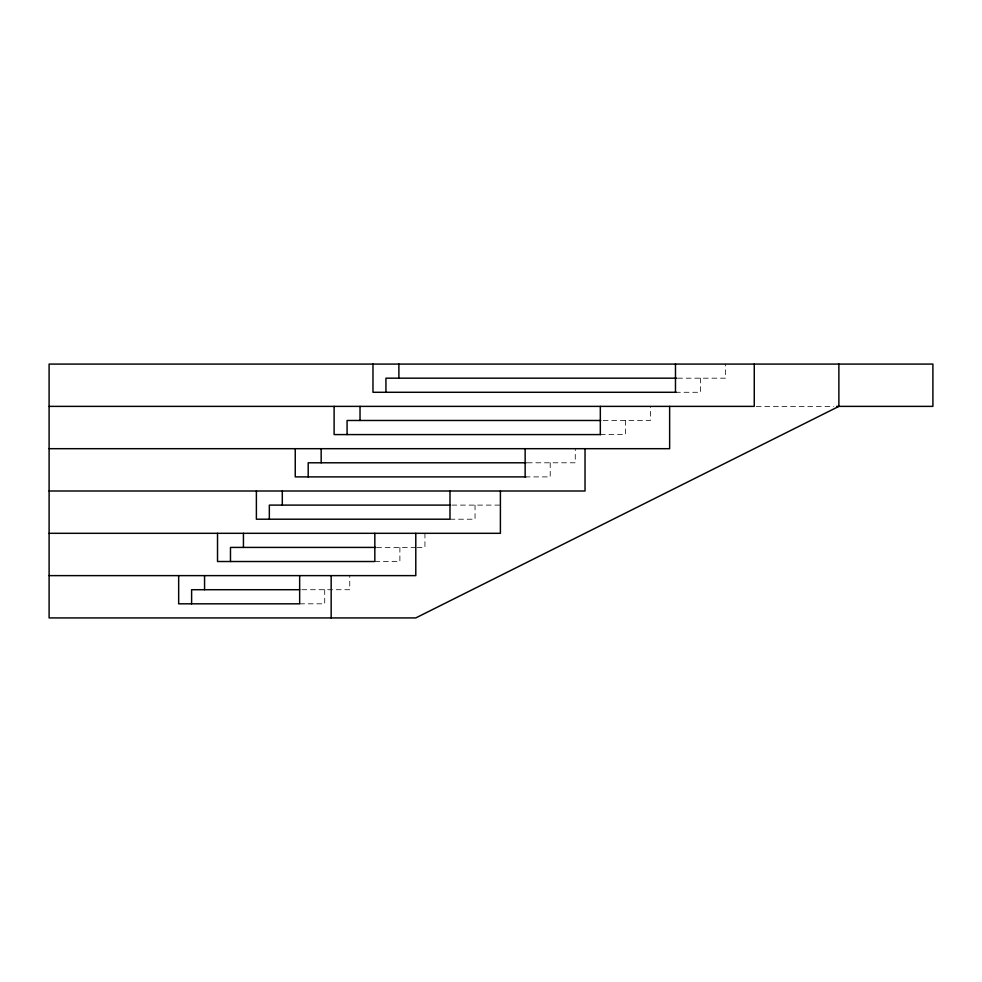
<?xml version="1.0" encoding="UTF-8"?>
<svg xmlns="http://www.w3.org/2000/svg" width="982" height="982" viewBox="0 0 982 982"><rect width="100%" height="100%" fill="white"/><g stroke="black" fill="none" stroke-linecap="round" stroke-linejoin="round"><path stroke-width="0.74" stroke-dasharray="4.91 3.68" d="M677.58 378.18L725.6 378.18L725.6 364.077M675.481 392.284L700.534 392.284L700.534 378.18M756.226 406.376L833.718 406.376M603.169 420.48L650.428 420.48L650.428 406.376M600.321 434.584L625.374 434.584L625.374 420.48M527.273 462.792L575.268 462.792L575.268 448.688M525.149 476.896L550.215 476.896L550.215 462.792M451.892 505.104L500.096 505.104M449.989 519.208L475.043 519.208L475.043 505.104M376.622 547.416L416.086 547.416M417.166 547.416L424.936 547.416L424.936 533.312M374.829 561.52L399.883 561.52L399.883 547.416M301.867 589.716L349.764 589.716L349.764 575.624M299.657 603.82L324.711 603.82L324.711 589.716"/><path stroke-width="1.47" d="M178.663 575.624L178.663 603.82L299.657 603.82L299.657 575.624M217.525 533.312L217.525 561.52L374.829 561.52L374.829 533.312M256.388 491L256.388 519.208L449.989 519.208L449.989 491M295.251 448.688L295.251 476.896L525.898 476.896M334.113 406.376L334.113 434.584L600.726 434.584M372.976 364.077L372.976 392.284L676.365 392.284M525.149 476.896L525.149 448.688M600.321 434.584L600.321 406.376M675.481 392.284L675.481 364.077M676.623 378.18L385.938 378.18L385.938 392.284M49.112 406.376L754.262 406.376L754.262 364.077M836.676 406.376L932.9 406.376L932.9 364.077L49.1 364.077L49.112 617.923L415.791 617.923L838.874 406.376L838.874 364.077M600.726 420.48L347.076 420.48L347.076 434.584M49.112 448.688L669.638 448.688L669.638 406.376M526.143 462.792L308.201 462.792L308.201 476.896M49.112 491L585.027 491L585.027 448.688M450.137 505.104L269.338 505.104L269.338 519.208M49.112 533.312L500.403 533.312L500.403 491M375.664 547.416L230.475 547.416L230.475 561.52M49.112 575.624L415.791 575.624L415.791 533.312M299.682 589.716L191.613 589.716L191.613 603.82M398.888 364.077L398.888 378.18M360.026 406.376L360.026 420.48M331.167 575.624L331.167 617.923M321.163 448.688L321.163 462.792M282.3 491L282.3 505.104M243.438 533.312L243.438 547.416M204.563 575.624L204.563 589.716"/></g></svg>
